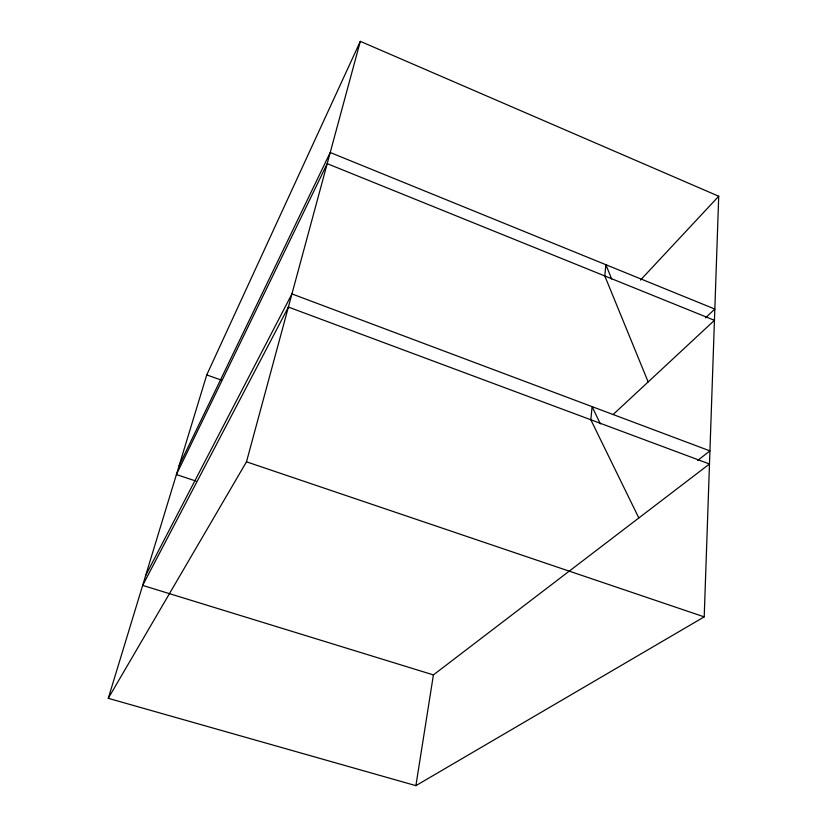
<?xml version="1.0" encoding="UTF-8"?>
<svg xmlns="http://www.w3.org/2000/svg" width="827" height="827" viewBox="0 0 827 827"><rect width="100%" height="100%" fill="white"/><g stroke="black" fill="none" stroke-linecap="round" stroke-linejoin="round"><path stroke-width="1.24" d="M704.211 616.87L718.725 196.247L360.314 41.35L206.74 374.931L108.275 698.319L415.898 785.65L704.211 616.87L246.487 461.817L108.275 698.319M415.898 785.65L433.451 674.636M246.487 461.817L360.314 41.35M179.108 465.684L330.221 152.509L714.838 309.06L705.452 317.909M145.666 575.499L291.941 293.916L709.938 450.891L697.719 460.412M640.46 280.095L718.725 196.247M613.21 414.441L714.445 320.318L327.203 163.653L176.399 474.574L195.999 481.066M206.74 374.931L221.295 380.069M638.826 517.971L590.819 419.765L592.101 406.636L600.392 423.91M648.161 381.94L604.795 275.949L605.881 264.712L611.68 279.071M288.385 307.065L142.657 585.402L433.41 674.904L709.494 463.988L288.385 307.065"/></g></svg>
